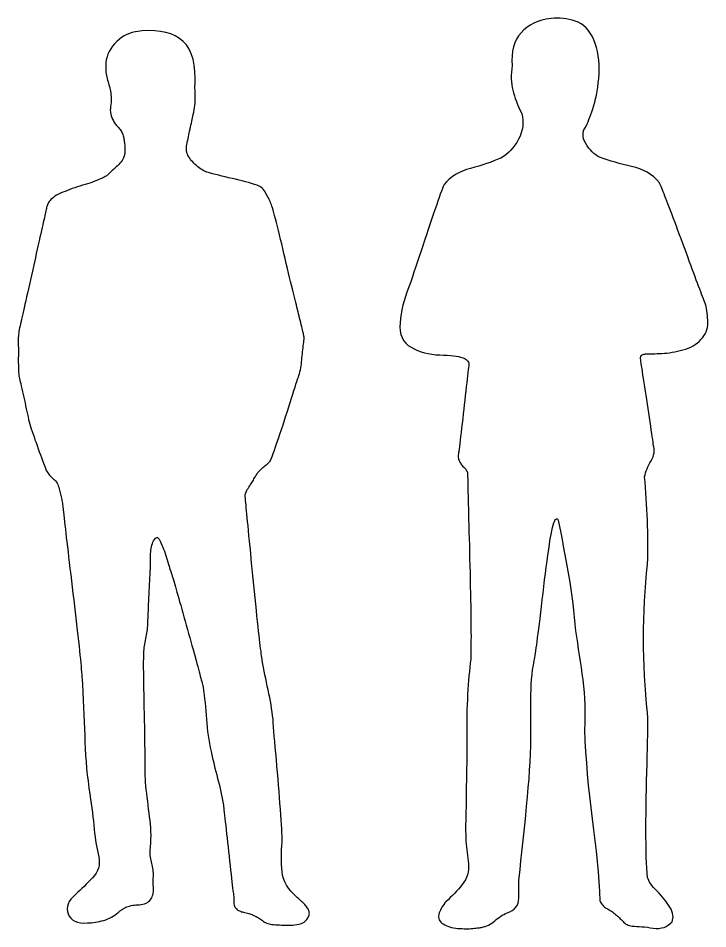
# Model space of a CAD drawing. Extents: x -1697 to 1668, y -860 to 962.
# Drawn here: x -1697 to -356, y -854 to 918 of the extents above; entities that cross this region are included whole.
import ezdxf

# ---------------------------------------------------------------- set-up
doc = ezdxf.new("R2010")
doc.units = 0
doc.header["$LTSCALE"] = 20
doc.layers.add('_____1', color=7, linetype='CONTINUOUS')

msp = doc.modelspace()

# ---------------------------------------------------------------- linework, layer by layer
at = {"layer": '_____1', "color": 0, "linetype": 'CONTINUOUS', "flags": 128}
for points in [[(-660.7, 917.1), (-669.8, 915.7), (-678.3, 913.7), (-686.4, 911.1), (-693.9, 908), (-700.9, 904.2), (-707.4, 899.9), (-713.4, 894.9), (-718.8, 889.4), (-723.6, 883.3), (-727.6, 876.7), (-730.9, 869.5), (-733.4, 861.8), (-735.2, 853.6), (-736.2, 844.8), (-736.4, 835.5), (-735.9, 825.7), (-735.9, 825.7), (-735.9, 825.7), (-736.8, 819), (-737.4, 812.4), (-737.8, 806.1), (-737.8, 800), (-737.5, 794), (-736.9, 788.3), (-736, 782.8), (-734.9, 777.5), (-733.4, 772.2), (-731.8, 766.8), (-729.9, 761.3), (-727.8, 755.7), (-725.6, 750), (-723.1, 744.2), (-720.4, 738.2), (-717.5, 732.1), (-717.5, 732.1), (-717.5, 732.1), (-716, 725.9), (-715.2, 719.6), (-715, 713.4), (-715.4, 707.1), (-716.5, 700.9), (-718.3, 694.6), (-720.7, 688.4), (-723.7, 682.1), (-727.1, 676.1), (-730.9, 670.5), (-734.8, 665.3), (-739, 660.5), (-743.5, 656.2), (-748.2, 652.2), (-753.1, 648.7), (-758.3, 645.6), (-758.3, 645.6), (-758.3, 645.6), (-764.9, 642.7), (-771.6, 640), (-778.6, 637.3), (-785.8, 634.8), (-793.3, 632.3), (-801, 630), (-808.9, 627.7), (-817.1, 625.5), (-825.1, 623.2), (-832.7, 620.4), (-839.8, 617.1), (-846.4, 613.4), (-852.6, 609.3), (-858.3, 604.6), (-863.5, 599.6), (-868.3, 594), (-868.3, 594), (-868.3, 594), (-869.9, 590.4), (-871.6, 586.1), (-873.6, 581), (-875.8, 575.2), (-878.2, 568.7), (-880.7, 561.5), (-883.5, 553.5), (-886.5, 544.8), (-889.7, 535.7), (-892.9, 526.2), (-896.2, 516.5), (-899.5, 506.4), (-902.9, 496.1), (-906.4, 485.5), (-910, 474.7), (-913.7, 463.5), (-917.3, 452.5), (-920.7, 442.2), (-923.9, 432.5), (-927, 423.4), (-929.9, 414.9), (-932.6, 407.1), (-935.1, 399.9), (-937.4, 393.3), (-937.4, 393.3), (-937.4, 393.3), (-940.7, 384.7), (-943.6, 376.2), (-946.2, 367.7), (-948.4, 359.2), (-950.3, 350.7), (-951.9, 342.2), (-953.1, 333.7), (-954, 325.3), (-954.4, 317.1), (-953.8, 309.6), (-952.4, 302.7), (-950.2, 296.4), (-947.1, 290.8), (-943.1, 285.7), (-938.3, 281.3), (-932.6, 277.5), (-926.4, 274.3), (-920, 271.4), (-913.3, 268.9), (-906.5, 266.9), (-899.4, 265.2), (-892.1, 264), (-884.6, 263.1), (-876.9, 262.7), (-869.4, 262.5), (-862.4, 262.1), (-856, 261.6), (-850.3, 261), (-845.1, 260.2), (-840.5, 259.4), (-836.5, 258.5), (-833, 257.4), (-830.1, 256.2), (-827.5, 255), (-825.3, 253.6), (-823.6, 252.1), (-822.2, 250.5), (-821.1, 248.7), (-820.5, 246.9), (-820.3, 244.9), (-820.3, 244.9), (-820.3, 244.9), (-820.6, 241.8), (-821.1, 238), (-821.6, 233.4), (-822.2, 228.2), (-822.8, 222.3), (-823.6, 215.7), (-824.4, 208.3), (-825.3, 200.3), (-826.2, 191.9), (-827.2, 183.4), (-828.2, 174.7), (-829.2, 165.9), (-830.2, 156.9), (-831.2, 147.9), (-832.3, 138.7), (-833.3, 129.3), (-834.4, 120.2), (-835.3, 111.8), (-836.2, 104.1), (-837, 96.9), (-837.7, 90.5), (-838.4, 84.7), (-839, 79.5), (-839.5, 75), (-839.5, 75), (-839.5, 75), (-840.1, 72.6), (-840.6, 70.2), (-840.8, 67.9), (-840.9, 65.7), (-840.8, 63.6), (-840.6, 61.5), (-840.1, 59.5), (-839.4, 57.5), (-838.6, 55.7), (-837.7, 53.9), (-836.8, 52.2), (-835.7, 50.5), (-834.5, 48.9), (-833.2, 47.4), (-831.7, 45.9), (-830.2, 44.5), (-828.8, 43.1), (-827.4, 41.7), (-826.2, 40.2), (-825.2, 38.7), (-824.3, 37.1), (-823.6, 35.5), (-823, 33.9), (-822.6, 32.1), (-822.6, 32.1), (-822.6, 32.1), (-822.6, 29.2), (-822.6, 25.8), (-822.5, 22), (-822.4, 17.6), (-822.4, 12.8), (-822.3, 7.5), (-822.2, 1.7), (-822, -4.6), (-821.9, -11.5), (-821.7, -19.2), (-821.5, -27.7), (-821.2, -37), (-821, -47), (-820.7, -57.8), (-820.4, -69.4), (-820, -81.8), (-819.7, -94.6), (-819.3, -107.6), (-819, -120.6), (-818.7, -133.8), (-818.3, -147.1), (-818, -160.5), (-817.7, -174.1), (-817.4, -187.7), (-817.1, -201.1), (-816.9, -213.8), (-816.7, -225.9), (-816.5, -237.4), (-816.4, -248.2), (-816.3, -258.4), (-816.2, -268), (-816.2, -276.9), (-816.1, -285.3), (-816.2, -293.1), (-816.2, -300.5), (-816.2, -307.3), (-816.3, -313.6), (-816.3, -319.4), (-816.4, -324.7), (-816.5, -329.5), (-816.5, -329.5), (-816.5, -329.5), (-817.5, -337), (-818.5, -344.9), (-819.3, -353), (-820.1, -361.4), (-820.9, -370), (-821.5, -379), (-822.1, -388.1), (-822.7, -397.6), (-823.1, -407.4), (-823.5, -417.4), (-823.9, -427.8), (-824.1, -438.5), (-824.3, -449.5), (-824.4, -460.8), (-824.5, -472.4), (-824.4, -484.4), (-824.4, -496.4), (-824.4, -508.2), (-824.4, -519.9), (-824.5, -531.4), (-824.7, -542.7), (-824.8, -553.9), (-825.1, -564.9), (-825.3, -575.7), (-825.3, -575.7), (-825.3, -575.7), (-825.3, -583.1), (-825.4, -590.4), (-825.5, -597.5), (-825.6, -604.5), (-825.7, -611.3), (-825.8, -618), (-826, -624.5), (-826.2, -630.9), (-826.3, -637.2), (-826.4, -643.7), (-826.5, -650.1), (-826.5, -656.7), (-826.5, -663.3), (-826.4, -670), (-826.2, -676.8), (-826.1, -683.6), (-826.1, -683.6), (-826.1, -683.6), (-825.4, -689), (-824.7, -694.4), (-824, -699.8), (-823.4, -705.3), (-822.8, -710.8), (-822.2, -716.3), (-821.7, -721.8), (-821.2, -727.4), (-820.9, -732.9), (-821.2, -738.3), (-821.9, -743.6), (-823.1, -748.7), (-824.9, -753.6), (-827.1, -758.4), (-829.8, -763.1), (-833, -767.6), (-836.6, -772.1), (-840.2, -776.4), (-844, -780.7), (-848, -784.9), (-852.1, -789), (-856.3, -793.1), (-860.6, -797.1), (-865.1, -801), (-865.1, -801), (-865.1, -801), (-867.2, -803.5), (-869.1, -806.2), (-870.8, -808.8), (-872.5, -811.6), (-874, -814.3), (-875.4, -817.2), (-876.7, -820), (-877.8, -822.9), (-878.7, -825.8), (-879.1, -828.6), (-879.1, -831.2), (-878.7, -833.7), (-877.8, -836.1), (-876.5, -838.3), (-874.7, -840.5), (-872.6, -842.5), (-870.1, -844.3), (-867.3, -846), (-864.3, -847.5), (-861.1, -848.8), (-857.6, -850), (-853.9, -850.9), (-849.9, -851.7), (-845.8, -852.3), (-841.5, -852.8), (-837.4, -853.2), (-833.4, -853.4), (-829.6, -853.6), (-825.9, -853.7), (-822.3, -853.6), (-818.9, -853.5), (-815.6, -853.3), (-812.4, -853), (-809.5, -852.7), (-806.7, -852.4), (-804.1, -852.1), (-801.7, -851.8), (-799.5, -851.5), (-797.5, -851.2), (-795.7, -850.9), (-795.7, -850.9), (-795.7, -850.9), (-792.1, -850.1), (-788.6, -849.1), (-785.2, -847.8), (-781.9, -846.4), (-778.8, -844.7), (-775.7, -842.8), (-772.8, -840.6), (-770, -838.3), (-767.2, -835.9), (-764.3, -833.6), (-761.4, -831.4), (-758.3, -829.4), (-755.3, -827.5), (-752.1, -825.7), (-748.9, -824), (-745.6, -822.4), (-745.6, -822.4), (-745.6, -822.4), (-740.3, -820.5), (-735.8, -818.1), (-731.9, -815.2), (-728.8, -811.9), (-726.4, -808.2), (-724.6, -804), (-723.6, -799.3), (-723.3, -794.2), (-723.3, -789), (-723.3, -783.8), (-723.3, -778.7), (-723.2, -773.7), (-723.1, -768.7), (-723, -763.9), (-722.9, -759.1), (-722.7, -754.5), (-722.7, -754.5), (-722.7, -754.5), (-720.8, -738.1), (-718.9, -721.4), (-717, -704.5), (-715.1, -687.2), (-713.3, -669.6), (-711.5, -651.8), (-709.7, -633.6), (-707.9, -615.1), (-706.2, -596.8), (-704.7, -579), (-703.3, -561.7), (-702.2, -545), (-701.3, -528.8), (-700.5, -513.1), (-700, -498), (-699.6, -483.4), (-699.6, -483.4), (-699.6, -483.4), (-699.5, -474.1), (-699.5, -464.6), (-699.5, -455.2), (-699.5, -445.6), (-699.5, -436.1), (-699.5, -426.5), (-699.6, -416.8), (-699.7, -407.1), (-699.7, -397.4), (-699.4, -387.7), (-698.9, -378.2), (-698.2, -368.7), (-697.3, -359.3), (-696.2, -350), (-694.8, -340.8), (-693.2, -331.7), (-693.2, -331.7), (-693.2, -331.7), (-692.7, -329.1), (-692.1, -325.9), (-691.4, -322.1), (-690.7, -317.8), (-690, -312.9), (-689.2, -307.4), (-688.3, -301.3), (-687.4, -294.6), (-686.5, -287.3), (-685.4, -279.2), (-684.3, -270.3), (-683.1, -260.5), (-681.8, -250), (-680.5, -238.7), (-679.1, -226.6), (-677.6, -213.7), (-676, -200.6), (-674.5, -187.7), (-672.9, -175), (-671.4, -162.6), (-669.8, -150.5), (-668.2, -138.6), (-666.6, -127), (-665, -115.6), (-663.4, -104.9), (-661.9, -95.4), (-660.4, -86.9), (-659, -79.5), (-657.6, -73.3), (-656.4, -68.2), (-655.1, -64.2), (-654, -61.3), (-652.9, -59.2), (-651.8, -57.6), (-650.8, -56.6), (-649.9, -56), (-649, -56), (-648.2, -56.5), (-647.4, -57.4), (-646.7, -58.9), (-646.7, -58.9), (-646.7, -58.9), (-644.1, -71.2), (-641.6, -83.7), (-639.1, -96.5), (-636.6, -109.6), (-634.1, -123), (-631.6, -136.7), (-629.1, -150.7), (-626.6, -164.9), (-624.2, -179.2), (-622, -193.3), (-620.1, -207.2), (-618.3, -221), (-616.7, -234.5), (-615.3, -247.8), (-614.2, -260.9), (-613.2, -273.8), (-613.2, -273.8), (-613.2, -273.8), (-611.2, -285.7), (-609.3, -297.7), (-607.4, -309.6), (-605.6, -321.6), (-603.8, -333.6), (-602.1, -345.6), (-600.4, -357.6), (-598.8, -369.6), (-597.3, -381.7), (-596.1, -393.7), (-595.3, -405.8), (-594.8, -417.9), (-594.5, -429.9), (-594.6, -442), (-595, -454.2), (-595.7, -466.3), (-595.7, -466.3), (-595.7, -466.3), (-594.7, -487.8), (-593.4, -509.4), (-591.8, -530.9), (-590.1, -552.6), (-588, -574.2), (-585.8, -595.9), (-583.2, -617.7), (-580.5, -639.5), (-577.7, -661), (-575.2, -682.2), (-572.9, -702.9), (-570.9, -723.1), (-569.1, -742.9), (-567.6, -762.2), (-566.3, -781.1), (-565.3, -799.5), (-565.3, -799.5), (-565.3, -799.5), (-564.2, -801.9), (-563, -804.1), (-561.6, -806.1), (-560, -808), (-558.3, -809.8), (-556.4, -811.4), (-554.3, -812.8), (-552, -814.1), (-549.7, -815.3), (-547.5, -816.6), (-545.3, -818), (-543.2, -819.4), (-541.1, -820.9), (-539.1, -822.4), (-537.1, -824), (-535.2, -825.7), (-535.2, -825.7), (-535.2, -825.7), (-533.3, -827.3), (-531.3, -828.9), (-529.4, -830.6), (-527.6, -832.3), (-525.8, -834), (-524, -835.8), (-522.2, -837.7), (-520.5, -839.6), (-518.7, -841.4), (-516.9, -843), (-514.8, -844.4), (-512.7, -845.6), (-510.5, -846.7), (-508.1, -847.6), (-505.6, -848.2), (-503, -848.7), (-503, -848.7), (-503, -848.7), (-498.5, -848.8), (-493.7, -849.1), (-488.8, -849.4), (-483.7, -849.8), (-478.5, -850.2), (-473, -850.8), (-467.4, -851.5), (-461.7, -852.3), (-456, -852.8), (-450.6, -852.8), (-445.6, -852.1), (-440.8, -850.9), (-436.4, -849.1), (-432.4, -846.7), (-428.6, -843.7), (-425.2, -840.1), (-425.2, -840.1), (-425.2, -840.1), (-424.1, -837), (-423.5, -833.8), (-423.3, -830.4), (-423.6, -826.9), (-424.4, -823.4), (-425.6, -819.6), (-427.2, -815.8), (-429.4, -811.9), (-431.8, -807.9), (-434.4, -803.9), (-437.3, -800), (-440.3, -796.1), (-443.5, -792.2), (-446.9, -788.3), (-450.5, -784.4), (-454.3, -780.6), (-458, -776.8), (-461.3, -773.2), (-464.2, -769.6), (-466.7, -766.2), (-468.8, -763), (-470.6, -759.8), (-471.9, -756.8), (-472.9, -753.9), (-472.9, -753.9), (-472.9, -753.9), (-473.6, -745.4), (-474.3, -736), (-474.8, -725.7), (-475.3, -714.4), (-475.6, -702.2), (-475.8, -689.1), (-476, -675), (-476, -660), (-475.9, -644.5), (-475.8, -628.9), (-475.6, -613.2), (-475.3, -597.5), (-475, -581.7), (-474.7, -565.8), (-474.3, -549.8), (-473.8, -533.7), (-473.3, -518.1), (-473, -503.3), (-472.7, -489.5), (-472.5, -476.6), (-472.4, -464.5), (-472.4, -453.4), (-472.5, -443.2), (-472.7, -433.9), (-472.7, -433.9), (-472.7, -433.9), (-474.6, -416), (-476.2, -397.9), (-477.6, -379.9), (-478.7, -361.8), (-479.6, -343.7), (-480.2, -325.6), (-480.5, -307.4), (-480.6, -289.1), (-480.4, -270.9), (-480, -252.7), (-479.4, -234.6), (-478.6, -216.4), (-477.5, -198.3), (-476.2, -180.2), (-474.6, -162.1), (-472.8, -144.1), (-472.8, -144.1), (-472.8, -144.1), (-472.5, -133.6), (-472.3, -123.1), (-472.1, -112.5), (-472.1, -101.9), (-472.2, -91.3), (-472.4, -80.6), (-472.7, -69.9), (-473.1, -59.2), (-473.6, -48.5), (-474.2, -37.8), (-474.8, -27.2), (-475.4, -16.5), (-476.1, -5.9), (-476.8, 4.7), (-477.6, 15.3), (-478.5, 25.8), (-478.5, 25.8), (-478.5, 25.8), (-477.6, 29.7), (-476.5, 33.6), (-475.2, 37.4), (-473.7, 41.3), (-472.1, 45.1), (-470.2, 48.9), (-468.2, 52.7), (-465.9, 56.5), (-463.8, 60.3), (-462.2, 64.1), (-461, 68), (-460.2, 72), (-459.9, 76), (-460, 80.1), (-460.6, 84.2), (-461.6, 88.4), (-461.6, 88.4), (-461.6, 88.4), (-462.1, 92.9), (-462.8, 98), (-463.6, 103.6), (-464.5, 109.9), (-465.5, 116.8), (-466.5, 124.2), (-467.7, 132.2), (-469, 140.9), (-470.4, 149.7), (-471.7, 158.5), (-473, 167.1), (-474.3, 175.7), (-475.6, 184.1), (-476.9, 192.4), (-478.2, 200.6), (-479.5, 208.7), (-480.7, 216.5), (-481.8, 223.6), (-482.8, 230.1), (-483.6, 236), (-484.4, 241.3), (-485.1, 245.9), (-485.7, 249.9), (-486.1, 253.3), (-486.1, 253.3), (-486.1, 253.3), (-486.3, 254.7), (-486.3, 255.9), (-486.3, 257.1), (-486.3, 258.2), (-486.1, 259.1), (-485.9, 260), (-485.5, 260.7), (-485.2, 261.4), (-484.7, 261.9), (-484, 262.5), (-483.2, 262.9), (-482.2, 263.4), (-481.1, 263.7), (-479.8, 264.1), (-478.4, 264.4), (-476.8, 264.6), (-476.8, 264.6), (-476.8, 264.6), (-473.6, 264.7), (-470.1, 264.7), (-466.4, 264.8), (-462.5, 265), (-458.4, 265.1), (-454.1, 265.3), (-449.6, 265.5), (-444.9, 265.7), (-440.1, 266), (-435.2, 266.4), (-430.2, 267), (-425.1, 267.8), (-419.9, 268.7), (-414.7, 269.8), (-409.3, 271.1), (-403.9, 272.5), (-398.6, 274.1), (-393.6, 275.9), (-388.8, 278), (-384.3, 280.4), (-380, 283), (-376, 285.9), (-372.3, 289), (-368.9, 292.4), (-365.8, 296), (-363.1, 299.7), (-360.8, 303.6), (-359, 307.7), (-357.5, 311.9), (-356.5, 316.3), (-355.9, 320.9), (-355.7, 325.6), (-355.8, 330.4), (-356, 335), (-356.3, 339.6), (-356.8, 344.1), (-357.5, 348.5), (-358.2, 352.8), (-359.1, 357), (-360.1, 361.2), (-360.1, 361.2), (-360.1, 361.2), (-361.4, 364.5), (-362.8, 368), (-364.3, 371.9), (-365.9, 376.1), (-367.6, 380.7), (-369.4, 385.5), (-371.4, 390.7), (-373.5, 396.2), (-375.7, 402.1), (-378, 408.3), (-380.5, 414.9), (-383.1, 421.9), (-385.8, 429.3), (-388.7, 437.1), (-391.7, 445.2), (-394.8, 453.8), (-398, 462.5), (-401.2, 471.1), (-404.4, 479.7), (-407.5, 488.2), (-410.6, 496.6), (-413.7, 505), (-416.8, 513.3), (-419.8, 521.5), (-422.8, 529.4), (-425.6, 536.9), (-428.3, 543.9), (-430.7, 550.4), (-433.1, 556.5), (-435.2, 562.1), (-437.2, 567.2), (-439.1, 571.8), (-440.8, 576.1), (-442.4, 580), (-443.8, 583.7), (-445.2, 587), (-446.5, 590), (-447.6, 592.8), (-448.7, 595.2), (-449.6, 597.4), (-449.6, 597.4), (-449.6, 597.4), (-455, 603.3), (-460.8, 608.8), (-467, 613.6), (-473.6, 617.9), (-480.6, 621.6), (-487.9, 624.8), (-495.7, 627.4), (-503.8, 629.5), (-512, 631.3), (-520.2, 633.2), (-528.1, 635.3), (-536, 637.5), (-543.8, 639.8), (-551.4, 642.2), (-558.9, 644.7), (-566.2, 647.4), (-566.2, 647.4), (-566.2, 647.4), (-569.9, 649.5), (-573.5, 652), (-577, 654.8), (-580.4, 657.9), (-583.7, 661.4), (-586.8, 665.2), (-589.9, 669.3), (-592.8, 673.8), (-595.4, 678.3), (-597.1, 682.9), (-598.1, 687.3), (-598.3, 691.8), (-597.8, 696.1), (-596.5, 700.4), (-594.4, 704.7), (-591.6, 708.9), (-591.6, 708.9), (-591.6, 708.9), (-590, 712.5), (-588.4, 716.4), (-586.7, 720.7), (-584.9, 725.4), (-583.1, 730.4), (-581.2, 735.8), (-579.3, 741.5), (-577.3, 747.6), (-575.4, 754.1), (-573.7, 761), (-572.1, 768.2), (-570.8, 775.7), (-569.6, 783.7), (-568.6, 792), (-567.8, 800.7), (-567.2, 809.7), (-566.9, 818.8), (-567, 827.7), (-567.6, 836.3), (-568.6, 844.6), (-570.1, 852.7), (-572, 860.6), (-574.4, 868.2), (-577.2, 875.6), (-580.4, 882.5), (-584.1, 888.7), (-588, 894.3), (-592.4, 899.2), (-597.1, 903.4), (-602.2, 906.9), (-607.7, 909.8), (-613.5, 912), (-619.5, 913.7), (-625.5, 915.1), (-631.3, 916.2), (-637.2, 917), (-642.9, 917.5), (-648.7, 917.7), (-654.3, 917.6), (-659.9, 917.2), (-659.9, 917.2), (-660.7, 917.1), (-660.7, 917.1), (-660.7, 917.1)], [(-1469.2, 891.2), (-1474.8, 889.8), (-1480.2, 888), (-1485.4, 885.8), (-1490.5, 883.1), (-1495.4, 879.9), (-1500.2, 876.4), (-1504.7, 872.4), (-1509.1, 867.9), (-1513.1, 863.2), (-1516.6, 858.3), (-1519.6, 853.2), (-1522, 847.9), (-1523.8, 842.5), (-1525.2, 836.9), (-1526, 831.2), (-1526.2, 825.3), (-1526.2, 825.3), (-1526.2, 825.3), (-1526.3, 822), (-1526.3, 818.8), (-1526.2, 815.6), (-1525.9, 812.5), (-1525.5, 809.3), (-1524.9, 806.3), (-1524.3, 803.2), (-1523.4, 800.2), (-1522.6, 797.2), (-1521.7, 794.2), (-1520.9, 791.1), (-1520.1, 788.1), (-1519.3, 785), (-1518.6, 781.9), (-1517.9, 778.8), (-1517.2, 775.7), (-1517.2, 775.7), (-1517.2, 775.7), (-1516.6, 772.2), (-1516.2, 768.7), (-1515.9, 765.1), (-1515.8, 761.5), (-1515.9, 757.7), (-1516.1, 754), (-1516.4, 750.1), (-1516.9, 746.2), (-1517.4, 742.3), (-1517.5, 738.5), (-1517.3, 734.8), (-1516.7, 731.2), (-1515.9, 727.8), (-1514.8, 724.4), (-1513.3, 721.2), (-1511.5, 718), (-1511.5, 718), (-1511.5, 718), (-1510.3, 716.1), (-1509.1, 714.3), (-1507.9, 712.5), (-1506.6, 710.7), (-1505.2, 709), (-1503.8, 707.4), (-1502.4, 705.7), (-1500.9, 704.2), (-1499.5, 702.6), (-1498.2, 700.9), (-1496.9, 699.1), (-1495.8, 697.3), (-1494.8, 695.4), (-1493.9, 693.4), (-1493.1, 691.3), (-1492.4, 689.1), (-1492.4, 689.1), (-1492.4, 689.1), (-1491.9, 687), (-1491.4, 684.9), (-1491, 682.7), (-1490.6, 680.4), (-1490.2, 678.1), (-1489.9, 675.8), (-1489.7, 673.4), (-1489.5, 671), (-1489.3, 668.6), (-1489.2, 666.1), (-1489.1, 663.8), (-1489.1, 661.4), (-1489.1, 659.1), (-1489.2, 656.8), (-1489.4, 654.5), (-1489.6, 652.3), (-1489.6, 652.3), (-1489.6, 652.3), (-1490.5, 649.3), (-1491.7, 646.3), (-1493.1, 643.4), (-1494.7, 640.7), (-1496.6, 638), (-1498.7, 635.4), (-1501, 632.9), (-1503.5, 630.6), (-1506.2, 628.3), (-1508.8, 626), (-1511.3, 623.7), (-1513.7, 621.4), (-1516.1, 619.2), (-1518.4, 617), (-1520.6, 614.8), (-1522.8, 612.6), (-1522.8, 612.6), (-1522.8, 612.6), (-1524.2, 611.6), (-1525.7, 610.6), (-1527.5, 609.5), (-1529.5, 608.4), (-1531.7, 607.3), (-1534.1, 606.1), (-1536.7, 604.9), (-1539.5, 603.7), (-1542.5, 602.4), (-1545.9, 601.1), (-1549.5, 599.8), (-1553.3, 598.4), (-1557.5, 597), (-1561.9, 595.6), (-1566.6, 594.1), (-1571.5, 592.7), (-1576.6, 591.1), (-1581.6, 589.5), (-1586.5, 587.9), (-1591.4, 586.2), (-1596.1, 584.5), (-1600.8, 582.7), (-1605.5, 580.9), (-1610, 579.1), (-1614.4, 577.1), (-1618.4, 575.2), (-1622, 573.3), (-1625.2, 571.3), (-1628.1, 569.2), (-1630.7, 567.2), (-1632.8, 565.1), (-1634.6, 563), (-1636.2, 560.9), (-1637.5, 558.9), (-1638.7, 556.9), (-1639.6, 554.9), (-1640.4, 553), (-1641, 551.2), (-1641.4, 549.4), (-1641.6, 547.6), (-1641.6, 547.6), (-1641.6, 547.6), (-1642.1, 545.3), (-1642.7, 542.7), (-1643.4, 539.7), (-1644.1, 536.5), (-1644.9, 533), (-1645.7, 529.1), (-1646.7, 524.9), (-1647.7, 520.5), (-1648.8, 515.6), (-1650, 510.3), (-1651.3, 504.5), (-1652.7, 498.2), (-1654.2, 491.5), (-1655.8, 484.3), (-1657.5, 476.6), (-1659.4, 468.4), (-1661.3, 460), (-1663.2, 451.6), (-1665.1, 443.1), (-1667, 434.5), (-1668.9, 425.9), (-1670.9, 417.3), (-1672.8, 408.6), (-1674.8, 399.8), (-1676.7, 391.3), (-1678.6, 383.1), (-1680.3, 375.4), (-1682, 368), (-1683.5, 361.1), (-1685, 354.5), (-1686.4, 348.4), (-1687.6, 342.7), (-1688.8, 337.3), (-1690, 332.3), (-1691, 327.6), (-1692, 323.2), (-1692.9, 319.1), (-1693.8, 315.4), (-1694.5, 312), (-1695.2, 308.9), (-1695.2, 308.9), (-1695.2, 308.9), (-1695.6, 305.8), (-1695.9, 302.8), (-1696.2, 299.6), (-1696.4, 296.5), (-1696.5, 293.3), (-1696.5, 290.1), (-1696.5, 286.9), (-1696.4, 283.6), (-1696.3, 280.3), (-1696.2, 277.1), (-1696.1, 273.8), (-1696.1, 270.6), (-1696.1, 267.4), (-1696.1, 264.1), (-1696.2, 260.9), (-1696.3, 257.8), (-1696.3, 257.8), (-1696.3, 257.8), (-1696.3, 254.2), (-1696.3, 250.7), (-1696.3, 247.3), (-1696.2, 244), (-1696.2, 240.8), (-1696.1, 237.7), (-1696, 234.6), (-1695.9, 231.7), (-1695.7, 228.8), (-1695.4, 225.8), (-1695.1, 222.8), (-1694.6, 219.7), (-1694, 216.6), (-1693.4, 213.4), (-1692.6, 210.1), (-1691.7, 206.8), (-1691.7, 206.8), (-1691.7, 206.8), (-1690.5, 201.7), (-1689.3, 196.4), (-1688.1, 191.1), (-1686.9, 185.8), (-1685.7, 180.3), (-1684.5, 174.8), (-1683.3, 169.3), (-1682.1, 163.6), (-1680.9, 158), (-1679.7, 152.6), (-1678.6, 147.3), (-1677.4, 142.2), (-1676.2, 137.3), (-1675.1, 132.5), (-1673.9, 127.9), (-1672.8, 123.4), (-1672.8, 123.4), (-1672.8, 123.4), (-1671.2, 118.6), (-1669.4, 113.6), (-1667.7, 108.5), (-1665.8, 103.2), (-1663.9, 97.7), (-1661.9, 92.1), (-1659.8, 86.2), (-1657.6, 80.3), (-1655.5, 74.3), (-1653.4, 68.5), (-1651.3, 62.9), (-1649.3, 57.6), (-1647.4, 52.4), (-1645.5, 47.3), (-1643.7, 42.5), (-1641.9, 37.9), (-1641.9, 37.9), (-1641.9, 37.9), (-1640.4, 35.5), (-1638.9, 33.2), (-1637.3, 31), (-1635.6, 28.9), (-1633.8, 26.8), (-1631.9, 24.9), (-1630, 23.1), (-1627.9, 21.3), (-1625.9, 19.5), (-1624.1, 17.6), (-1622.4, 15.4), (-1621, 13.1), (-1619.8, 10.7), (-1618.7, 8), (-1617.8, 5.2), (-1617.2, 2.2), (-1617.2, 2.2), (-1617.2, 2.2), (-1616.3, -0.5), (-1615.6, -3.1), (-1614.8, -5.7), (-1614.1, -8.3), (-1613.5, -10.9), (-1612.9, -13.4), (-1612.4, -15.9), (-1611.9, -18.4), (-1611.4, -20.8), (-1611, -23.3), (-1610.6, -25.8), (-1610.2, -28.3), (-1609.9, -30.8), (-1609.6, -33.3), (-1609.3, -35.8), (-1609.1, -38.4), (-1609.1, -38.4), (-1609.1, -38.4), (-1608.5, -43.5), (-1607.9, -49.2), (-1607.2, -55.2), (-1606.5, -61.7), (-1605.7, -68.7), (-1604.8, -76.1), (-1603.9, -84), (-1603, -92.3), (-1602, -101.1), (-1600.9, -110.4), (-1599.7, -120.3), (-1598.5, -130.6), (-1597.2, -141.4), (-1595.9, -152.7), (-1594.5, -164.4), (-1593, -176.7), (-1591.5, -189.2), (-1590, -201.6), (-1588.6, -213.8), (-1587.2, -225.8), (-1585.8, -237.8), (-1584.4, -249.6), (-1583.1, -261.2), (-1581.8, -272.8), (-1580.5, -283.9), (-1579.3, -294.3), (-1578.3, -304.1), (-1577.3, -313.2), (-1576.4, -321.7), (-1575.6, -329.4), (-1574.9, -336.5), (-1574.3, -343), (-1573.8, -348.9), (-1573.4, -354.3), (-1572.9, -359.4), (-1572.6, -364), (-1572.3, -368.2), (-1572, -372), (-1571.8, -375.4), (-1571.6, -378.4), (-1571.6, -378.4), (-1571.6, -378.4), (-1570.8, -393.7), (-1570.1, -408.7), (-1569.4, -423.3), (-1568.8, -437.6), (-1568.2, -451.4), (-1567.7, -464.9), (-1567.2, -478), (-1566.8, -490.8), (-1566.3, -503.4), (-1565.6, -516), (-1564.7, -528.6), (-1563.6, -541.3), (-1562.3, -553.9), (-1560.8, -566.6), (-1559, -579.4), (-1557.1, -592.1), (-1557.1, -592.1), (-1557.1, -592.1), (-1555.7, -601.2), (-1554.5, -610.2), (-1553.3, -618.9), (-1552.2, -627.5), (-1551.2, -635.8), (-1550.3, -644), (-1549.4, -652.1), (-1548.7, -659.9), (-1548, -667.5), (-1547.1, -674.9), (-1546.2, -682), (-1545.1, -688.8), (-1543.9, -695.4), (-1542.6, -701.7), (-1541.2, -707.8), (-1539.7, -713.6), (-1539.7, -713.6), (-1539.7, -713.6), (-1538.9, -719.3), (-1538.9, -724.9), (-1539.4, -730.3), (-1540.7, -735.5), (-1542.5, -740.6), (-1545.1, -745.4), (-1548.3, -750), (-1552.1, -754.4), (-1556.2, -758.7), (-1560.4, -762.9), (-1564.5, -767), (-1568.5, -771.1), (-1572.6, -775), (-1576.6, -778.9), (-1580.6, -782.7), (-1584.6, -786.4), (-1584.6, -786.4), (-1584.6, -786.4), (-1589.7, -791.2), (-1593.9, -796), (-1597.2, -800.8), (-1599.5, -805.6), (-1600.9, -810.4), (-1601.4, -815.2), (-1600.9, -820), (-1599.6, -824.8), (-1597.4, -829.3), (-1594.5, -833.1), (-1590.9, -836.3), (-1586.5, -838.8), (-1581.5, -840.7), (-1575.7, -841.9), (-1569.2, -842.5), (-1562, -842.4), (-1562, -842.4), (-1562, -842.4), (-1558.1, -842.3), (-1554.2, -842.1), (-1550.3, -841.7), (-1546.3, -841.1), (-1542.4, -840.4), (-1538.4, -839.5), (-1534.4, -838.5), (-1530.3, -837.4), (-1526.4, -836), (-1522.5, -834.6), (-1518.8, -832.9), (-1515.2, -831.1), (-1511.8, -829.1), (-1508.5, -826.9), (-1505.3, -824.6), (-1502.3, -822), (-1502.3, -822), (-1502.3, -822), (-1501.3, -821.3), (-1500.3, -820.5), (-1499.4, -819.7), (-1498.4, -818.9), (-1497.4, -818.2), (-1496.4, -817.4), (-1495.4, -816.7), (-1494.4, -815.9), (-1493.4, -815.2), (-1492.3, -814.6), (-1491.3, -813.9), (-1490.2, -813.3), (-1489.1, -812.7), (-1487.9, -812.2), (-1486.8, -811.7), (-1485.6, -811.2), (-1485.6, -811.2), (-1485.6, -811.2), (-1482.8, -810.2), (-1480, -809.4), (-1477, -808.6), (-1473.9, -808), (-1470.7, -807.5), (-1467.5, -807.2), (-1464.1, -806.9), (-1460.6, -806.8), (-1457.2, -806.6), (-1453.9, -806.1), (-1450.9, -805.2), (-1448, -804.1), (-1445.4, -802.6), (-1442.9, -800.8), (-1440.6, -798.7), (-1438.5, -796.3), (-1438.5, -796.3), (-1438.5, -796.3), (-1437.2, -794), (-1436, -791.6), (-1435.1, -789.1), (-1434.4, -786.5), (-1433.9, -783.8), (-1433.5, -780.9), (-1433.4, -778), (-1433.5, -775), (-1433.7, -771.9), (-1433.8, -768.9), (-1433.9, -766), (-1433.9, -763.1), (-1433.9, -760.2), (-1433.9, -757.5), (-1433.8, -754.7), (-1433.7, -752.1), (-1433.7, -752.1), (-1433.7, -752.1), (-1433.6, -748.6), (-1433.6, -745.3), (-1433.8, -742), (-1434.1, -738.8), (-1434.6, -735.6), (-1435.1, -732.5), (-1435.9, -729.5), (-1436.7, -726.5), (-1437.5, -723.6), (-1438.3, -720.5), (-1438.8, -717.5), (-1439.3, -714.4), (-1439.7, -711.2), (-1439.9, -708), (-1440, -704.7), (-1440, -701.4), (-1440, -701.4), (-1440, -701.4), (-1439.2, -694), (-1438.7, -686.7), (-1438.4, -679.3), (-1438.3, -672), (-1438.4, -664.7), (-1438.8, -657.4), (-1439.4, -650.1), (-1440.2, -642.9), (-1441.2, -635.6), (-1442.1, -628.2), (-1443, -620.8), (-1443.9, -613.2), (-1444.8, -605.7), (-1445.7, -598), (-1446.6, -590.3), (-1447.5, -582.5), (-1447.5, -582.5), (-1447.5, -582.5), (-1448.2, -575.6), (-1448.7, -569), (-1449.1, -562.6), (-1449.5, -556.3), (-1449.7, -550.3), (-1449.9, -544.5), (-1449.9, -538.9), (-1449.8, -533.5), (-1449.8, -528.1), (-1449.7, -522.5), (-1449.7, -516.6), (-1449.8, -510.4), (-1449.9, -504), (-1450, -497.3), (-1450.2, -490.4), (-1450.4, -483.2), (-1450.4, -483.2), (-1450.4, -483.2), (-1450.4, -477.8), (-1450.5, -471.8), (-1450.5, -465.2), (-1450.6, -458.2), (-1450.8, -450.5), (-1450.9, -442.4), (-1451.1, -433.7), (-1451.3, -424.5), (-1451.6, -415.1), (-1451.8, -405.9), (-1451.9, -396.8), (-1452.1, -388), (-1452.2, -379.4), (-1452.4, -371), (-1452.5, -362.7), (-1452.5, -354.7), (-1452.6, -347.1), (-1452.6, -340), (-1452.6, -333.6), (-1452.5, -327.8), (-1452.4, -322.6), (-1452.3, -317.9), (-1452.1, -313.9), (-1451.9, -310.5), (-1451.9, -310.5), (-1451.9, -310.5), (-1451.3, -306.9), (-1450.7, -303.3), (-1450.1, -299.7), (-1449.5, -296.2), (-1448.9, -292.6), (-1448.3, -289.1), (-1447.6, -285.6), (-1447, -282.1), (-1446.4, -278.6), (-1445.9, -275), (-1445.4, -271.5), (-1445, -267.9), (-1444.7, -264.3), (-1444.5, -260.6), (-1444.4, -257), (-1444.3, -253.3), (-1444.3, -253.3), (-1444.3, -253.3), (-1444.1, -249), (-1443.9, -244.3), (-1443.7, -239.4), (-1443.4, -234.1), (-1443.2, -228.5), (-1442.9, -222.5), (-1442.6, -216.3), (-1442.3, -209.7), (-1442, -203), (-1441.7, -196.4), (-1441.4, -189.9), (-1441.1, -183.4), (-1440.8, -177.1), (-1440.5, -170.8), (-1440.2, -164.7), (-1439.9, -158.6), (-1439.9, -158.6), (-1439.9, -158.6), (-1439.7, -156.7), (-1439.5, -154.5), (-1439.3, -152), (-1439.2, -149.2), (-1439.2, -146.2), (-1439.2, -142.9), (-1439.2, -139.4), (-1439.3, -135.5), (-1439.4, -131.6), (-1439.3, -127.8), (-1439.1, -124.1), (-1438.8, -120.5), (-1438.4, -117), (-1437.9, -113.6), (-1437.2, -110.4), (-1436.4, -107.2), (-1435.5, -104.2), (-1434.5, -101.6), (-1433.5, -99.3), (-1432.3, -97.2), (-1431.1, -95.5), (-1429.8, -94.1), (-1428.4, -93), (-1426.9, -92.2), (-1426.9, -92.2), (-1426.9, -92.2), (-1426, -92.4), (-1425, -93.1), (-1423.9, -94.3), (-1422.7, -96), (-1421.4, -98.2), (-1420.1, -100.8), (-1418.6, -103.9), (-1417.1, -107.5), (-1415.5, -111.4), (-1413.9, -115.4), (-1412.4, -119.4), (-1411, -123.5), (-1409.6, -127.7), (-1408.2, -131.9), (-1406.9, -136.2), (-1405.6, -140.6), (-1404.4, -144.8), (-1403.3, -148.5), (-1402.3, -151.8), (-1401.4, -154.6), (-1400.6, -156.9), (-1400, -158.8), (-1399.4, -160.3), (-1398.9, -161.2), (-1398.9, -161.2), (-1398.9, -161.2), (-1398, -164.3), (-1397.1, -167.6), (-1396, -171.2), (-1394.9, -175.1), (-1393.6, -179.3), (-1392.3, -183.8), (-1390.9, -188.6), (-1389.4, -193.7), (-1387.9, -199.1), (-1386.2, -204.9), (-1384.4, -211), (-1382.6, -217.5), (-1380.6, -224.4), (-1378.6, -231.6), (-1376.4, -239.2), (-1374.2, -247.1), (-1371.9, -255.2), (-1369.7, -263.3), (-1367.4, -271.3), (-1365.2, -279.2), (-1363, -287.1), (-1360.8, -294.9), (-1358.7, -302.6), (-1356.6, -310.4), (-1354.5, -317.8), (-1352.6, -324.9), (-1350.8, -331.5), (-1349.1, -337.6), (-1347.5, -343.4), (-1346.1, -348.7), (-1344.8, -353.6), (-1343.6, -358.1), (-1342.5, -362.2), (-1341.5, -366), (-1340.5, -369.5), (-1339.7, -372.8), (-1338.9, -375.8), (-1338.2, -378.5), (-1337.6, -380.9), (-1337, -383), (-1337, -383), (-1337, -383), (-1336, -390.7), (-1335, -398.4), (-1334.1, -406.2), (-1333.3, -414), (-1332.5, -421.9), (-1331.8, -429.8), (-1331.2, -437.8), (-1330.6, -445.8), (-1330, -453.8), (-1329.3, -461.8), (-1328.4, -469.7), (-1327.3, -477.6), (-1326.1, -485.5), (-1324.7, -493.3), (-1323.2, -501), (-1321.6, -508.7), (-1321.6, -508.7), (-1321.6, -508.7), (-1320.1, -515.1), (-1318.6, -521.6), (-1317.1, -528.1), (-1315.5, -534.6), (-1313.9, -541.1), (-1312.2, -547.7), (-1310.5, -554.3), (-1308.7, -561), (-1307, -567.6), (-1305.3, -574.2), (-1303.8, -580.8), (-1302.3, -587.3), (-1301, -593.8), (-1299.7, -600.2), (-1298.6, -606.5), (-1297.5, -612.9), (-1297.5, -612.9), (-1297.5, -612.9), (-1297.2, -615.5), (-1296.9, -618.9), (-1296.4, -622.9), (-1295.9, -627.6), (-1295.3, -632.9), (-1294.7, -639), (-1293.9, -645.7), (-1293.1, -653), (-1292.3, -660.9), (-1291.4, -668.9), (-1290.5, -677.2), (-1289.5, -685.7), (-1288.6, -694.5), (-1287.6, -703.4), (-1286.6, -712.6), (-1285.6, -722), (-1284.6, -731.2), (-1283.6, -739.9), (-1282.7, -747.9), (-1281.9, -755.3), (-1281.2, -762.1), (-1280.5, -768.3), (-1279.9, -774), (-1279.3, -779), (-1279.3, -779), (-1279.3, -779), (-1278.7, -782.2), (-1278.2, -785.3), (-1277.8, -788.3), (-1277.5, -791.1), (-1277.3, -793.8), (-1277.2, -796.4), (-1277.2, -798.8), (-1277.3, -801.1), (-1277.3, -803.3), (-1277.1, -805.4), (-1276.6, -807.5), (-1275.9, -809.5), (-1275, -811.4), (-1273.8, -813.2), (-1272.3, -815), (-1270.7, -816.7), (-1270.7, -816.7), (-1270.7, -816.7), (-1269.4, -817.5), (-1268, -818.3), (-1266.4, -819), (-1264.6, -819.7), (-1262.7, -820.4), (-1260.5, -821), (-1258.2, -821.5), (-1255.7, -822), (-1253.1, -822.5), (-1250.7, -823.1), (-1248.3, -823.8), (-1246.1, -824.5), (-1244, -825.2), (-1241.9, -826.1), (-1240, -827), (-1238.2, -827.9), (-1238.2, -827.9), (-1238.2, -827.9), (-1236, -828.9), (-1233.8, -830), (-1231.7, -831.1), (-1229.6, -832.3), (-1227.5, -833.6), (-1225.5, -834.9), (-1223.5, -836.3), (-1221.5, -837.8), (-1219.5, -839.3), (-1217.5, -840.5), (-1215.4, -841.7), (-1213.2, -842.7), (-1210.9, -843.5), (-1208.6, -844.2), (-1206.2, -844.7), (-1203.7, -845.1), (-1203.7, -845.1), (-1203.7, -845.1), (-1200.2, -845.4), (-1196.5, -845.8), (-1192.7, -846), (-1188.7, -846.3), (-1184.6, -846.5), (-1180.3, -846.6), (-1175.9, -846.7), (-1171.4, -846.7), (-1166.8, -846.7), (-1162.6, -846.5), (-1158.5, -846.1), (-1154.7, -845.5), (-1151.1, -844.7), (-1147.8, -843.8), (-1144.7, -842.7), (-1141.8, -841.5), (-1141.8, -841.5), (-1141.8, -841.5), (-1140.3, -840.5), (-1138.9, -839.3), (-1137.6, -838.1), (-1136.4, -836.8), (-1135.2, -835.4), (-1134.1, -833.9), (-1133.1, -832.3), (-1132.2, -830.5), (-1131.4, -828.8), (-1130.9, -827), (-1130.5, -825.3), (-1130.4, -823.6), (-1130.5, -821.9), (-1130.8, -820.2), (-1131.4, -818.5), (-1132.1, -816.9), (-1132.1, -816.9), (-1132.1, -816.9), (-1133, -815.1), (-1134, -813.3), (-1135.1, -811.6), (-1136.3, -809.9), (-1137.6, -808.3), (-1139, -806.7), (-1140.5, -805.1), (-1142.1, -803.6), (-1143.8, -802.1), (-1145.4, -800.6), (-1147, -799.1), (-1148.6, -797.7), (-1150.2, -796.2), (-1151.7, -794.8), (-1153.2, -793.4), (-1154.7, -792), (-1154.7, -792), (-1154.7, -792), (-1160.9, -786.3), (-1166.3, -780.5), (-1171, -774.6), (-1174.9, -768.5), (-1178.1, -762.2), (-1180.6, -755.8), (-1182.4, -749.3), (-1183.4, -742.6), (-1184, -735.8), (-1184.4, -728.8), (-1184.6, -721.7), (-1184.7, -714.5), (-1184.6, -707.1), (-1184.3, -699.6), (-1183.9, -692), (-1183.3, -684.2), (-1183.3, -684.2), (-1183.3, -684.2), (-1183.3, -679.2), (-1183.5, -673.4), (-1183.7, -666.8), (-1184.1, -659.3), (-1184.6, -651), (-1185.1, -641.8), (-1185.8, -631.8), (-1186.6, -621), (-1187.5, -609.6), (-1188.4, -598), (-1189.3, -586.3), (-1190.3, -574.3), (-1191.3, -562.1), (-1192.4, -549.7), (-1193.5, -537.1), (-1194.6, -524.4), (-1195.8, -511.9), (-1196.8, -500.1), (-1197.7, -489.2), (-1198.6, -479), (-1199.3, -469.6), (-1200, -461), (-1200.5, -453.2), (-1201, -446.1), (-1201, -446.1), (-1201, -446.1), (-1201.8, -439.2), (-1202.7, -432.3), (-1203.8, -425.3), (-1204.9, -418.2), (-1206.2, -411), (-1207.5, -403.7), (-1209, -396.4), (-1210.6, -389), (-1212.2, -381.5), (-1213.8, -374.2), (-1215.3, -367), (-1216.7, -359.8), (-1218.1, -352.7), (-1219.4, -345.7), (-1220.7, -338.8), (-1221.9, -332), (-1221.9, -332), (-1221.9, -332), (-1222.3, -329.4), (-1222.8, -326.2), (-1223.3, -322.6), (-1223.8, -318.5), (-1224.4, -313.8), (-1225.1, -308.7), (-1225.8, -303.1), (-1226.5, -297.1), (-1227.4, -290.4), (-1228.2, -282.9), (-1229.1, -274.7), (-1230.1, -265.7), (-1231.2, -256), (-1232.3, -245.5), (-1233.5, -234.3), (-1234.7, -222.3), (-1235.9, -209.9), (-1237.2, -197.5), (-1238.4, -185.1), (-1239.7, -172.7), (-1240.9, -160.3), (-1242.1, -147.9), (-1243.3, -135.4), (-1244.5, -123), (-1245.7, -110.9), (-1246.8, -99.6), (-1247.8, -89), (-1248.8, -79.1), (-1249.7, -70), (-1250.5, -61.6), (-1251.2, -54), (-1251.9, -47.1), (-1252.5, -40.8), (-1253, -35.1), (-1253.6, -29.8), (-1254, -25), (-1254.5, -20.7), (-1254.9, -16.9), (-1255.2, -13.5), (-1255.5, -10.7), (-1255.5, -10.7), (-1255.5, -10.7), (-1255.2, -9.1), (-1254.8, -7.4), (-1254.1, -5.5), (-1253.3, -3.5), (-1252.3, -1.4), (-1251.1, 0.8), (-1249.7, 3.1), (-1248.1, 5.6), (-1246.4, 8.1), (-1244.8, 10.5), (-1243.3, 12.8), (-1241.9, 15.1), (-1240.6, 17.2), (-1239.3, 19.3), (-1238.1, 21.4), (-1237, 23.3), (-1237, 23.3), (-1237, 23.3), (-1235.4, 26.1), (-1233.8, 28.8), (-1232.1, 31.3), (-1230.3, 33.7), (-1228.5, 35.9), (-1226.7, 38), (-1224.7, 39.9), (-1222.8, 41.6), (-1220.7, 43.4), (-1218.7, 45.1), (-1216.7, 46.8), (-1214.7, 48.6), (-1212.7, 50.4), (-1210.7, 52.2), (-1208.7, 54.1), (-1206.8, 55.9), (-1206.8, 55.9), (-1206.8, 55.9), (-1204.9, 60.3), (-1203, 65.3), (-1200.8, 70.9), (-1198.5, 77.2), (-1196, 84.1), (-1193.4, 91.7), (-1190.6, 99.9), (-1187.6, 108.7), (-1184.6, 117.8), (-1181.6, 126.8), (-1178.7, 135.6), (-1175.9, 144.4), (-1173.1, 153), (-1170.4, 161.6), (-1167.7, 170), (-1165.1, 178.3), (-1162.7, 186.2), (-1160.4, 193.4), (-1158.3, 199.9), (-1156.4, 205.8), (-1154.7, 211), (-1153.2, 215.5), (-1151.8, 219.4), (-1150.7, 222.5), (-1150.7, 222.5), (-1150.7, 222.5), (-1149.7, 226.1), (-1148.7, 229.8), (-1147.9, 233.6), (-1147.1, 237.3), (-1146.5, 241.2), (-1145.9, 245.1), (-1145.5, 249), (-1145.1, 253), (-1144.8, 257), (-1144.4, 261), (-1144, 265), (-1143.6, 268.9), (-1143.2, 272.8), (-1142.7, 276.7), (-1142.2, 280.5), (-1141.6, 284.3), (-1141.6, 284.3), (-1141.6, 284.3), (-1141.3, 286.8), (-1141.1, 289), (-1141, 291.1), (-1140.8, 292.9), (-1140.8, 294.4), (-1140.7, 295.8), (-1140.8, 296.9), (-1140.8, 297.8), (-1140.9, 298.6), (-1141.1, 299.6), (-1141.3, 300.7), (-1141.5, 301.9), (-1141.8, 303.2), (-1142.1, 304.6), (-1142.5, 306.2), (-1142.9, 307.8), (-1142.9, 307.8), (-1142.9, 307.8), (-1144, 312.4), (-1145.1, 317), (-1146.2, 321.4), (-1147.3, 325.8), (-1148.3, 330.1), (-1149.3, 334.4), (-1150.4, 338.6), (-1151.4, 342.7), (-1152.4, 346.8), (-1153.4, 351.1), (-1154.5, 355.6), (-1155.6, 360.2), (-1156.8, 364.9), (-1158, 369.8), (-1159.2, 374.9), (-1160.5, 380.1), (-1160.5, 380.1), (-1160.5, 380.1), (-1161.8, 385.5), (-1163.4, 391.5), (-1165, 398.1), (-1166.8, 405.4), (-1168.7, 413.2), (-1170.7, 421.7), (-1172.9, 430.8), (-1175.2, 440.5), (-1177.5, 450.4), (-1179.8, 460.1), (-1182, 469.5), (-1184.2, 478.6), (-1186.4, 487.5), (-1188.5, 496.2), (-1190.6, 504.6), (-1192.6, 512.8), (-1194.5, 520.5), (-1196.3, 527.5), (-1197.9, 533.8), (-1199.4, 539.4), (-1200.8, 544.3), (-1202, 548.5), (-1203.1, 552), (-1204, 554.8), (-1204, 554.8), (-1204, 554.8), (-1205, 557.3), (-1206.2, 559.9), (-1207.4, 562.6), (-1208.7, 565.3), (-1210.1, 568.1), (-1211.6, 571), (-1213.1, 573.9), (-1214.8, 577), (-1216.5, 579.9), (-1218.3, 582.6), (-1220.3, 584.9), (-1222.3, 587.1), (-1224.5, 588.9), (-1226.8, 590.5), (-1229.3, 591.8), (-1231.8, 592.8), (-1231.8, 592.8), (-1231.8, 592.8), (-1237.2, 594.5), (-1242.8, 596.2), (-1248.6, 597.9), (-1254.6, 599.5), (-1260.8, 601.1), (-1267.2, 602.7), (-1273.8, 604.3), (-1280.6, 605.9), (-1287.4, 607.4), (-1294, 609), (-1300.5, 610.5), (-1306.7, 612.1), (-1312.8, 613.6), (-1318.6, 615.2), (-1324.3, 616.8), (-1329.7, 618.3), (-1329.7, 618.3), (-1329.7, 618.3), (-1332.1, 619.2), (-1334.6, 620.3), (-1337.1, 621.6), (-1339.6, 623.1), (-1342.1, 624.8), (-1344.7, 626.6), (-1347.3, 628.7), (-1349.9, 630.9), (-1352.5, 633.3), (-1354.9, 635.6), (-1357.2, 638), (-1359.3, 640.5), (-1361.3, 643), (-1363.1, 645.5), (-1364.8, 648), (-1366.4, 650.6), (-1366.4, 650.6), (-1366.4, 650.6), (-1367, 651.9), (-1367.6, 653.2), (-1368.1, 654.5), (-1368.5, 655.9), (-1368.8, 657.4), (-1369.1, 658.8), (-1369.3, 660.4), (-1369.4, 661.9), (-1369.5, 663.5), (-1369.5, 665), (-1369.4, 666.6), (-1369.3, 668.2), (-1369.1, 669.8), (-1368.9, 671.4), (-1368.6, 673), (-1368.3, 674.7), (-1368.3, 674.7), (-1368.3, 674.7), (-1367.7, 677.5), (-1367, 680.6), (-1366.3, 683.8), (-1365.6, 687.1), (-1364.8, 690.6), (-1364, 694.3), (-1363.2, 698.1), (-1362.3, 702.1), (-1361.5, 706.1), (-1360.6, 709.9), (-1359.8, 713.7), (-1359, 717.3), (-1358.2, 720.8), (-1357.5, 724.2), (-1356.8, 727.4), (-1356.1, 730.6), (-1356.1, 730.6), (-1356.1, 730.6), (-1355.1, 735), (-1354.3, 739.4), (-1353.6, 743.7), (-1353, 748.1), (-1352.6, 752.3), (-1352.4, 756.5), (-1352.3, 760.7), (-1352.4, 764.8), (-1352.6, 769), (-1352.7, 773.2), (-1352.7, 777.5), (-1352.8, 781.8), (-1352.8, 786.3), (-1352.7, 790.8), (-1352.7, 795.4), (-1352.6, 800), (-1352.6, 800), (-1352.6, 800), (-1352.9, 813.9), (-1354.3, 826.5), (-1356.6, 838), (-1360, 848.4), (-1364.2, 857.6), (-1369.5, 865.7), (-1375.8, 872.6), (-1383, 878.4), (-1391.1, 883.2), (-1400, 887), (-1409.5, 890), (-1419.9, 892.1), (-1430.9, 893.2), (-1442.7, 893.5), (-1455.2, 892.9), (-1468.5, 891.4), (-1468.5, 891.4), (-1469.2, 891.2), (-1469.2, 891.2), (-1469.2, 891.2)]]:
    msp.add_lwpolyline(points, close=True, dxfattribs=at)

doc.saveas('drawing.dxf')
